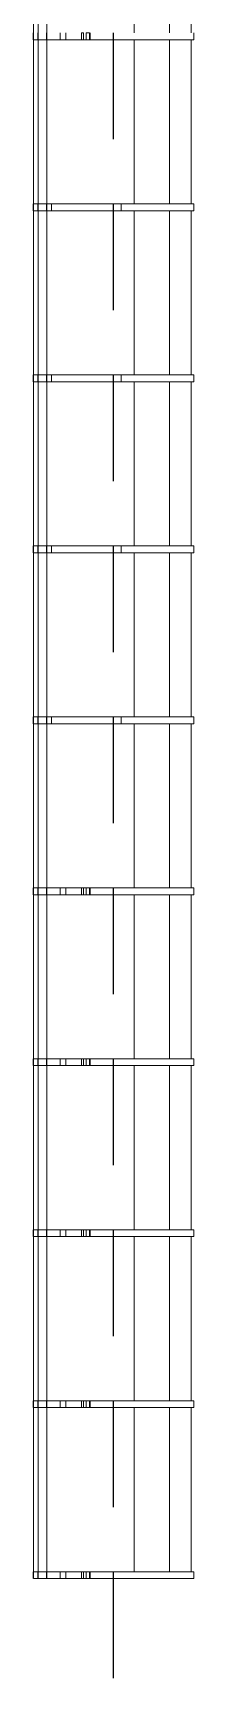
# Model space of a CAD drawing. Header units: millimetres. Extents: x 0 to 841, y -8 to 594.
# Drawn here: x 239.6 to 249, y 403.5 to 499.7 of the extents above; entities that cross this region are included whole.
import ezdxf

# ---------------------------------------------------------------- set-up
doc = ezdxf.new("R2010")
doc.units = ezdxf.units.MM
doc.linetypes.add('CENTERX2', pattern=[20.32, 12.7, -2.54, 2.54, -2.54])

msp = doc.modelspace()

# ---------------------------------------------------------------- linework, layer by layer
at = {"color": 7, "linetype": 'Continuous', "lineweight": 15}
for p, q in [((239.645, 559.67), (239.645, 409.27)), ((239.909, 409.27), (239.909, 559.67)), ((240.416, 409.27), (240.416, 559.67)), ((245.51, 499.67), (245.51, 509.27)), ((247.561, 499.67), (247.561, 509.27)), ((248.823, 509.27), (248.823, 499.67)), ((239.61, 499.67), (239.61, 499.27)), ((239.639, 499.27), (239.639, 499.67)), ((239.645, 499.27), (239.645, 499.67)), ((239.893, 499.27), (239.893, 499.67)), ((239.909, 499.27), (239.909, 499.67)), ((240.402, 499.27), (240.402, 499.67)), ((240.416, 499.27), (240.416, 499.67)), ((241.197, 499.27), (241.197, 499.67)), ((241.527, 499.67), (241.527, 499.27)), ((242.433, 499.27), (242.433, 499.67)), ((242.548, 499.67), (242.433, 499.67)), ((242.548, 499.27), (242.548, 499.67)), ((242.712, 499.27), (242.712, 499.67)), ((242.897, 499.67), (242.712, 499.67)), ((242.897, 499.27), (242.897, 499.67)), ((242.936, 499.27), (242.936, 499.67)), ((248.985, 499.27), (248.985, 499.67)), ((245.51, 489.67), (245.51, 499.27)), ((247.561, 489.67), (247.561, 499.27)), ((248.823, 499.27), (248.823, 489.67)), ((239.61, 489.67), (239.61, 489.27)), ((239.639, 489.27), (239.639, 489.67)), ((239.645, 489.27), (239.645, 489.67)), ((239.893, 489.27), (239.893, 489.67)), ((239.909, 489.27), (239.909, 489.67)), ((240.402, 489.27), (240.402, 489.67)), ((240.416, 489.27), (240.416, 489.67)), ((240.687, 489.27), (240.687, 489.67)), ((244.74, 489.67), (240.687, 489.67)), ((244.74, 489.27), (240.687, 489.27)), ((244.74, 489.27), (244.74, 489.67)), ((244.782, 489.67), (244.74, 489.67)), ((244.782, 489.27), (244.74, 489.27)), ((245.51, 479.67), (245.51, 489.27)), ((247.561, 479.67), (247.561, 489.27)), ((248.823, 489.27), (248.823, 479.67)), ((248.985, 489.27), (248.985, 489.67)), ((239.61, 479.67), (239.61, 479.27)), ((239.639, 479.27), (239.639, 479.67)), ((239.645, 479.27), (239.645, 479.67)), ((239.893, 479.27), (239.893, 479.67)), ((239.909, 479.27), (239.909, 479.67)), ((240.402, 479.27), (240.402, 479.67)), ((240.416, 479.27), (240.416, 479.67)), ((240.687, 479.27), (240.687, 479.67)), ((244.74, 479.67), (240.687, 479.67)), ((244.74, 479.27), (240.687, 479.27)), ((244.74, 479.27), (244.74, 479.67)), ((244.782, 479.67), (244.74, 479.67)), ((244.782, 479.27), (244.74, 479.27)), ((245.51, 469.67), (245.51, 479.27)), ((247.561, 469.67), (247.561, 479.27)), ((248.823, 479.27), (248.823, 469.67)), ((248.985, 479.27), (248.985, 479.67)), ((239.61, 469.67), (239.61, 469.27)), ((239.639, 469.27), (239.639, 469.67)), ((239.645, 469.27), (239.645, 469.67)), ((239.893, 469.27), (239.893, 469.67)), ((239.909, 469.27), (239.909, 469.67)), ((240.402, 469.27), (240.402, 469.67)), ((240.416, 469.27), (240.416, 469.67)), ((240.687, 469.27), (240.687, 469.67)), ((244.74, 469.67), (240.687, 469.67)), ((244.74, 469.27), (244.74, 469.67)), ((244.782, 469.67), (244.74, 469.67)), ((248.985, 469.27), (248.985, 469.67)), ((244.74, 469.27), (240.687, 469.27)), ((244.782, 469.27), (244.74, 469.27)), ((245.51, 459.67), (245.51, 469.27)), ((247.561, 459.67), (247.561, 469.27)), ((248.823, 469.27), (248.823, 459.67)), ((239.61, 459.67), (239.61, 459.27)), ((239.639, 459.27), (239.639, 459.67)), ((239.645, 459.27), (239.645, 459.67)), ((239.893, 459.27), (239.893, 459.67)), ((239.909, 459.27), (239.909, 459.67)), ((240.402, 459.27), (240.402, 459.67)), ((240.416, 459.27), (240.416, 459.67)), ((240.687, 459.27), (240.687, 459.67)), ((244.74, 459.67), (240.687, 459.67)), ((244.74, 459.27), (240.687, 459.27)), ((244.74, 459.27), (244.74, 459.67)), ((244.782, 459.67), (244.74, 459.67)), ((244.782, 459.27), (244.74, 459.27)), ((245.51, 449.67), (245.51, 459.27)), ((247.561, 449.67), (247.561, 459.27)), ((248.823, 459.27), (248.823, 449.67)), ((248.985, 459.27), (248.985, 459.67)), ((239.61, 449.67), (239.61, 449.27)), ((239.639, 449.27), (239.639, 449.67)), ((239.645, 449.27), (239.645, 449.67)), ((239.893, 449.27), (239.893, 449.67)), ((239.909, 449.27), (239.909, 449.67)), ((240.402, 449.27), (240.402, 449.67)), ((240.416, 449.27), (240.416, 449.67)), ((241.197, 449.27), (241.197, 449.67)), ((241.527, 449.67), (241.527, 449.27)), ((242.433, 449.27), (242.433, 449.67)), ((242.548, 449.67), (242.433, 449.67)), ((242.548, 449.27), (242.548, 449.67)), ((242.712, 449.27), (242.712, 449.67)), ((242.897, 449.67), (242.712, 449.67)), ((242.897, 449.27), (242.897, 449.67)), ((242.936, 449.27), (242.936, 449.67)), ((248.985, 449.27), (248.985, 449.67)), ((245.51, 439.67), (245.51, 449.27)), ((247.561, 439.67), (247.561, 449.27)), ((248.823, 449.27), (248.823, 439.67)), ((239.61, 439.67), (239.61, 439.27)), ((239.639, 439.27), (239.639, 439.67)), ((239.645, 439.27), (239.645, 439.67)), ((239.893, 439.27), (239.893, 439.67)), ((239.909, 439.27), (239.909, 439.67)), ((240.402, 439.27), (240.402, 439.67)), ((240.416, 439.27), (240.416, 439.67)), ((241.197, 439.27), (241.197, 439.67)), ((241.527, 439.67), (241.527, 439.27)), ((242.433, 439.27), (242.433, 439.67)), ((242.548, 439.67), (242.433, 439.67)), ((242.548, 439.27), (242.548, 439.67)), ((242.712, 439.27), (242.712, 439.67)), ((242.897, 439.67), (242.712, 439.67)), ((242.897, 439.27), (242.897, 439.67)), ((242.936, 439.27), (242.936, 439.67)), ((245.51, 429.67), (245.51, 439.27)), ((247.561, 429.67), (247.561, 439.27)), ((248.823, 439.27), (248.823, 429.67)), ((248.985, 439.27), (248.985, 439.67)), ((239.61, 429.67), (239.61, 429.27)), ((239.639, 429.27), (239.639, 429.67)), ((239.645, 429.27), (239.645, 429.67)), ((239.893, 429.27), (239.893, 429.67)), ((239.909, 429.27), (239.909, 429.67)), ((240.402, 429.27), (240.402, 429.67)), ((240.416, 429.27), (240.416, 429.67)), ((241.197, 429.27), (241.197, 429.67)), ((241.527, 429.67), (241.527, 429.27)), ((242.433, 429.27), (242.433, 429.67)), ((242.548, 429.67), (242.433, 429.67)), ((242.548, 429.27), (242.548, 429.67)), ((242.712, 429.27), (242.712, 429.67)), ((242.897, 429.67), (242.712, 429.67)), ((242.897, 429.27), (242.897, 429.67)), ((242.936, 429.27), (242.936, 429.67)), ((245.51, 419.67), (245.51, 429.27)), ((247.561, 419.67), (247.561, 429.27)), ((248.823, 429.27), (248.823, 419.67)), ((248.985, 429.27), (248.985, 429.67)), ((239.61, 419.67), (239.61, 419.27)), ((239.639, 419.27), (239.639, 419.67)), ((239.645, 419.27), (239.645, 419.67)), ((239.893, 419.27), (239.893, 419.67)), ((239.909, 419.27), (239.909, 419.67)), ((240.402, 419.27), (240.402, 419.67)), ((240.416, 419.27), (240.416, 419.67)), ((241.197, 419.27), (241.197, 419.67)), ((241.527, 419.67), (241.527, 419.27)), ((242.433, 419.27), (242.433, 419.67)), ((242.548, 419.67), (242.433, 419.67)), ((242.548, 419.27), (242.548, 419.67)), ((242.712, 419.27), (242.712, 419.67)), ((242.897, 419.67), (242.712, 419.67)), ((242.897, 419.27), (242.897, 419.67)), ((242.936, 419.27), (242.936, 419.67)), ((248.985, 419.27), (248.985, 419.67)), ((245.51, 409.67), (245.51, 419.27)), ((247.561, 409.67), (247.561, 419.27)), ((248.823, 419.27), (248.823, 409.67)), ((239.61, 409.67), (239.61, 409.27)), ((239.639, 409.27), (239.639, 409.67)), ((239.645, 409.27), (239.645, 409.67)), ((239.893, 409.27), (239.893, 409.67)), ((239.909, 409.27), (239.909, 409.67)), ((240.402, 409.27), (240.402, 409.67)), ((240.416, 409.27), (240.416, 409.67)), ((241.197, 409.27), (241.197, 409.67)), ((241.527, 409.67), (241.527, 409.27)), ((242.433, 409.27), (242.433, 409.67)), ((242.548, 409.67), (242.433, 409.67)), ((242.548, 409.27), (242.548, 409.67)), ((242.712, 409.27), (242.712, 409.67)), ((242.897, 409.67), (242.712, 409.67)), ((242.897, 409.27), (242.897, 409.67)), ((242.936, 409.27), (242.936, 409.67)), ((248.985, 409.27), (248.985, 409.67))]:
    msp.add_line(p, q, dxfattribs=at)
at = {"color": 7, "linetype": 'CENTERX2'}
for p, q in [((244.276, 499.67), (244.276, 493.452)), ((244.276, 489.67), (244.276, 483.452)), ((244.276, 479.67), (244.276, 473.452)), ((244.276, 469.67), (244.276, 463.452)), ((244.276, 459.67), (244.276, 453.452)), ((244.276, 449.67), (244.276, 443.452)), ((244.276, 439.67), (244.276, 433.452)), ((244.276, 429.67), (244.276, 423.452)), ((244.276, 419.67), (244.276, 413.452)), ((244.276, 409.67), (244.276, 403.452))]:
    msp.add_line(p, q, dxfattribs=at)
at = {"color": 7, "linetype": 'Continuous', "lineweight": 15}
for points, knots in [([(239.893, 499.27), (239.833, 499.27), (239.713, 499.27), (239.668, 499.27), (239.645, 499.27)], [0, 0, 0, 0, 0.500137, 1, 1, 1, 1]), ([(240.402, 499.27), (240.351, 499.27), (240.25, 499.27), (240.05, 499.27), (239.956, 499.27), (239.909, 499.27)], [0, 0, 0, 0, 0.332136, 0.666017, 1, 1, 1, 1]), ([(241.197, 499.27), (241.152, 499.27), (241.061, 499.27), (240.848, 499.27), (240.653, 499.27), (240.534, 499.27), (240.464, 499.27), (240.432, 499.27), (240.416, 499.27)], [0, 0, 0, 0, 0.160234, 0.324356, 0.493859, 0.664838, 0.833228, 1, 1, 1, 1]), ([(241.197, 499.27), (241.219, 499.27), (241.265, 499.27), (241.333, 499.27), (241.403, 499.27), (241.462, 499.27), (241.504, 499.27), (241.522, 499.27), (241.527, 499.27)], [0, 0, 0, 0, 0.168775, 0.348662, 0.550784, 0.784985, 0.930946, 1, 1, 1, 1]), ([(242.433, 499.27), (242.38, 499.27), (242.274, 499.27), (242.109, 499.27), (241.968, 499.27), (241.861, 499.27), (241.809, 499.27), (241.761, 499.27), (241.684, 499.27), (241.62, 499.27), (241.595, 499.27), (241.586, 499.27), (241.582, 499.27), (241.578, 499.27), (241.574, 499.27), (241.571, 499.27), (241.567, 499.27), (241.56, 499.27), (241.551, 499.27), (241.545, 499.27), (241.537, 499.27), (241.528, 499.27), (241.53, 499.27), (241.531, 499.27)], [0, 0, 0, 0, 0.1932095, 0.386631, 0.5796643, 0.6322451, 0.6822253, 0.7300938, 0.7954447, 0.8128734, 0.8167756, 0.8177344, 0.8185583, 0.8193099, 0.8200345, 0.8208577, 0.8218319, 0.8247983, 0.8323438, 0.8560507, 0.908746, 0.9515676, 1, 1, 1, 1]), ([(242.433, 499.27), (242.454, 499.27), (242.493, 499.27), (242.531, 499.27), (242.548, 499.27)], [0, 0, 0, 0, 0.562004, 1, 1, 1, 1]), ([(242.712, 499.27), (242.694, 499.27), (242.661, 499.27), (242.618, 499.27), (242.582, 499.27), (242.559, 499.27), (242.548, 499.27)], [0, 0, 0, 0, 0.312554, 0.563426, 0.782593, 1, 1, 1, 1]), ([(242.712, 499.27), (242.747, 499.27), (242.806, 499.27), (242.871, 499.27), (242.897, 499.27)], [0, 0, 0, 0, 0.605872, 1, 1, 1, 1]), ([(242.936, 499.27), (242.932, 499.27), (242.92, 499.27), (242.906, 499.27), (242.897, 499.27)], [0, 0, 0, 0, 0.340223, 1, 1, 1, 1]), ([(248.98, 499.27), (248.977, 499.27), (248.969, 499.27), (248.892, 499.27), (248.776, 499.27), (248.625, 499.27), (248.385, 499.27), (248.019, 499.27), (247.5, 499.27), (246.923, 499.27), (246.318, 499.27), (245.708, 499.27), (245.145, 499.27), (244.593, 499.27), (244.192, 499.27), (243.947, 499.27), (243.824, 499.27), (243.7, 499.27), (243.575, 499.27), (243.456, 499.27), (243.367, 499.27), (243.304, 499.27), (243.26, 499.27), (243.207, 499.27), (243.14, 499.27), (243.058, 499.27), (242.99, 499.27), (242.943, 499.27), (242.936, 499.27)], [0, 0, 0, 0, 0.035479, 0.077288, 0.118974, 0.160612, 0.202211, 0.285271, 0.368191, 0.450948, 0.533537, 0.615991, 0.698484, 0.767929, 0.836969, 0.854784, 0.872733, 0.891281, 0.910307, 0.928751, 0.94534, 0.951765, 0.958426, 0.965901, 0.974745, 0.985549, 0.997842, 1, 1, 1, 1]), ([(239.893, 489.67), (239.833, 489.67), (239.713, 489.67), (239.668, 489.67), (239.645, 489.67)], [0, 0, 0, 0, 0.500137, 1, 1, 1, 1]), ([(239.893, 489.27), (239.833, 489.27), (239.713, 489.27), (239.668, 489.27), (239.645, 489.27)], [0, 0, 0, 0, 0.500137, 1, 1, 1, 1]), ([(240.402, 489.67), (240.351, 489.67), (240.25, 489.67), (240.05, 489.67), (239.956, 489.67), (239.909, 489.67)], [0, 0, 0, 0, 0.332136, 0.666017, 1, 1, 1, 1]), ([(240.402, 489.27), (240.351, 489.27), (240.25, 489.27), (240.05, 489.27), (239.956, 489.27), (239.909, 489.27)], [0, 0, 0, 0, 0.332136, 0.666017, 1, 1, 1, 1]), ([(240.687, 489.67), (240.637, 489.67), (240.537, 489.67), (240.467, 489.67), (240.433, 489.67), (240.416, 489.67)], [0, 0, 0, 0, 0.337906, 0.670654, 1, 1, 1, 1]), ([(240.687, 489.27), (240.637, 489.27), (240.537, 489.27), (240.467, 489.27), (240.433, 489.27), (240.416, 489.27)], [0, 0, 0, 0, 0.337906, 0.670654, 1, 1, 1, 1]), ([(248.98, 489.67), (248.977, 489.67), (248.969, 489.67), (248.892, 489.67), (248.776, 489.67), (248.625, 489.67), (248.385, 489.67), (248.019, 489.67), (247.5, 489.67), (246.923, 489.67), (246.318, 489.67), (245.708, 489.67), (245.193, 489.67), (244.864, 489.67), (244.74, 489.67)], [0, 0, 0, 0, 0.047419, 0.103299, 0.159014, 0.214666, 0.270264, 0.381277, 0.492103, 0.602712, 0.713096, 0.823299, 0.933555, 1, 1, 1, 1]), ([(248.98, 489.27), (248.977, 489.27), (248.969, 489.27), (248.892, 489.27), (248.776, 489.27), (248.625, 489.27), (248.385, 489.27), (248.019, 489.27), (247.5, 489.27), (246.923, 489.27), (246.318, 489.27), (245.708, 489.27), (245.193, 489.27), (244.864, 489.27), (244.74, 489.27)], [0, 0, 0, 0, 0.047419, 0.103299, 0.159014, 0.214666, 0.270264, 0.381277, 0.492103, 0.602712, 0.713096, 0.823299, 0.933555, 1, 1, 1, 1]), ([(239.893, 479.67), (239.833, 479.67), (239.713, 479.67), (239.668, 479.67), (239.645, 479.67)], [0, 0, 0, 0, 0.500137, 1, 1, 1, 1]), ([(239.893, 479.27), (239.833, 479.27), (239.713, 479.27), (239.668, 479.27), (239.645, 479.27)], [0, 0, 0, 0, 0.500137, 1, 1, 1, 1]), ([(240.402, 479.67), (240.351, 479.67), (240.25, 479.67), (240.05, 479.67), (239.956, 479.67), (239.909, 479.67)], [0, 0, 0, 0, 0.332136, 0.666017, 1, 1, 1, 1]), ([(240.402, 479.27), (240.351, 479.27), (240.25, 479.27), (240.05, 479.27), (239.956, 479.27), (239.909, 479.27)], [0, 0, 0, 0, 0.332136, 0.666017, 1, 1, 1, 1]), ([(240.687, 479.67), (240.637, 479.67), (240.537, 479.67), (240.467, 479.67), (240.433, 479.67), (240.416, 479.67)], [0, 0, 0, 0, 0.337906, 0.670654, 1, 1, 1, 1]), ([(240.687, 479.27), (240.637, 479.27), (240.537, 479.27), (240.467, 479.27), (240.433, 479.27), (240.416, 479.27)], [0, 0, 0, 0, 0.337906, 0.670654, 1, 1, 1, 1]), ([(248.98, 479.67), (248.977, 479.67), (248.969, 479.67), (248.892, 479.67), (248.776, 479.67), (248.625, 479.67), (248.385, 479.67), (248.019, 479.67), (247.5, 479.67), (246.923, 479.67), (246.318, 479.67), (245.708, 479.67), (245.193, 479.67), (244.864, 479.67), (244.74, 479.67)], [0, 0, 0, 0, 0.047419, 0.103299, 0.159014, 0.214666, 0.270264, 0.381277, 0.492103, 0.602712, 0.713096, 0.823299, 0.933555, 1, 1, 1, 1]), ([(248.98, 479.27), (248.977, 479.27), (248.969, 479.27), (248.892, 479.27), (248.776, 479.27), (248.625, 479.27), (248.385, 479.27), (248.019, 479.27), (247.5, 479.27), (246.923, 479.27), (246.318, 479.27), (245.708, 479.27), (245.193, 479.27), (244.864, 479.27), (244.74, 479.27)], [0, 0, 0, 0, 0.047419, 0.103299, 0.159014, 0.214666, 0.270264, 0.381277, 0.492103, 0.602712, 0.713096, 0.823299, 0.933555, 1, 1, 1, 1]), ([(239.893, 469.67), (239.833, 469.67), (239.713, 469.67), (239.668, 469.67), (239.645, 469.67)], [0, 0, 0, 0, 0.500137, 1, 1, 1, 1]), ([(240.402, 469.67), (240.351, 469.67), (240.25, 469.67), (240.05, 469.67), (239.956, 469.67), (239.909, 469.67)], [0, 0, 0, 0, 0.332136, 0.666017, 1, 1, 1, 1]), ([(240.687, 469.67), (240.637, 469.67), (240.537, 469.67), (240.467, 469.67), (240.433, 469.67), (240.416, 469.67)], [0, 0, 0, 0, 0.337906, 0.670654, 1, 1, 1, 1]), ([(248.98, 469.67), (248.977, 469.67), (248.969, 469.67), (248.892, 469.67), (248.776, 469.67), (248.625, 469.67), (248.385, 469.67), (248.019, 469.67), (247.5, 469.67), (246.923, 469.67), (246.318, 469.67), (245.708, 469.67), (245.193, 469.67), (244.864, 469.67), (244.74, 469.67)], [0, 0, 0, 0, 0.047419, 0.103299, 0.159014, 0.214666, 0.270264, 0.381277, 0.492103, 0.602712, 0.713096, 0.823299, 0.933555, 1, 1, 1, 1]), ([(239.893, 469.27), (239.833, 469.27), (239.713, 469.27), (239.668, 469.27), (239.645, 469.27)], [0, 0, 0, 0, 0.500137, 1, 1, 1, 1]), ([(240.402, 469.27), (240.351, 469.27), (240.25, 469.27), (240.05, 469.27), (239.956, 469.27), (239.909, 469.27)], [0, 0, 0, 0, 0.332136, 0.666017, 1, 1, 1, 1]), ([(240.687, 469.27), (240.637, 469.27), (240.537, 469.27), (240.467, 469.27), (240.433, 469.27), (240.416, 469.27)], [0, 0, 0, 0, 0.337906, 0.670654, 1, 1, 1, 1]), ([(248.98, 469.27), (248.977, 469.27), (248.969, 469.27), (248.892, 469.27), (248.776, 469.27), (248.625, 469.27), (248.385, 469.27), (248.019, 469.27), (247.5, 469.27), (246.923, 469.27), (246.318, 469.27), (245.708, 469.27), (245.193, 469.27), (244.864, 469.27), (244.74, 469.27)], [0, 0, 0, 0, 0.047419, 0.103299, 0.159014, 0.214666, 0.270264, 0.381277, 0.492103, 0.602712, 0.713096, 0.823299, 0.933555, 1, 1, 1, 1]), ([(239.893, 459.67), (239.833, 459.67), (239.713, 459.67), (239.668, 459.67), (239.645, 459.67)], [0, 0, 0, 0, 0.500137, 1, 1, 1, 1]), ([(239.893, 459.27), (239.833, 459.27), (239.713, 459.27), (239.668, 459.27), (239.645, 459.27)], [0, 0, 0, 0, 0.500137, 1, 1, 1, 1]), ([(240.402, 459.67), (240.351, 459.67), (240.25, 459.67), (240.05, 459.67), (239.956, 459.67), (239.909, 459.67)], [0, 0, 0, 0, 0.332136, 0.666017, 1, 1, 1, 1]), ([(240.402, 459.27), (240.351, 459.27), (240.25, 459.27), (240.05, 459.27), (239.956, 459.27), (239.909, 459.27)], [0, 0, 0, 0, 0.332136, 0.666017, 1, 1, 1, 1]), ([(240.687, 459.67), (240.637, 459.67), (240.537, 459.67), (240.467, 459.67), (240.433, 459.67), (240.416, 459.67)], [0, 0, 0, 0, 0.337906, 0.670654, 1, 1, 1, 1]), ([(240.687, 459.27), (240.637, 459.27), (240.537, 459.27), (240.467, 459.27), (240.433, 459.27), (240.416, 459.27)], [0, 0, 0, 0, 0.337906, 0.670654, 1, 1, 1, 1]), ([(248.98, 459.67), (248.977, 459.67), (248.969, 459.67), (248.892, 459.67), (248.776, 459.67), (248.625, 459.67), (248.385, 459.67), (248.019, 459.67), (247.5, 459.67), (246.923, 459.67), (246.318, 459.67), (245.708, 459.67), (245.193, 459.67), (244.864, 459.67), (244.74, 459.67)], [0, 0, 0, 0, 0.047419, 0.103299, 0.159014, 0.214666, 0.270264, 0.381277, 0.492103, 0.602712, 0.713096, 0.823299, 0.933555, 1, 1, 1, 1]), ([(248.98, 459.27), (248.977, 459.27), (248.969, 459.27), (248.892, 459.27), (248.776, 459.27), (248.625, 459.27), (248.385, 459.27), (248.019, 459.27), (247.5, 459.27), (246.923, 459.27), (246.318, 459.27), (245.708, 459.27), (245.193, 459.27), (244.864, 459.27), (244.74, 459.27)], [0, 0, 0, 0, 0.047419, 0.103299, 0.159014, 0.214666, 0.270264, 0.381277, 0.492103, 0.602712, 0.713096, 0.823299, 0.933555, 1, 1, 1, 1]), ([(239.893, 449.67), (239.833, 449.67), (239.713, 449.67), (239.668, 449.67), (239.645, 449.67)], [0, 0, 0, 0, 0.500137, 1, 1, 1, 1]), ([(240.402, 449.67), (240.351, 449.67), (240.25, 449.67), (240.05, 449.67), (239.956, 449.67), (239.909, 449.67)], [0, 0, 0, 0, 0.332136, 0.666017, 1, 1, 1, 1]), ([(241.197, 449.67), (241.152, 449.67), (241.061, 449.67), (240.848, 449.67), (240.653, 449.67), (240.534, 449.67), (240.464, 449.67), (240.432, 449.67), (240.416, 449.67)], [0, 0, 0, 0, 0.160234, 0.324356, 0.493859, 0.664838, 0.833228, 1, 1, 1, 1]), ([(241.527, 449.67), (241.509, 449.67), (241.473, 449.67), (241.414, 449.67), (241.356, 449.67), (241.302, 449.67), (241.25, 449.67), (241.214, 449.67), (241.197, 449.67)], [0, 0, 0, 0, 0.20803, 0.41691, 0.581588, 0.730059, 0.86773, 1, 1, 1, 1]), ([(241.531, 449.67), (241.53, 449.67), (241.528, 449.67), (241.537, 449.67), (241.544, 449.67), (241.551, 449.67), (241.56, 449.67), (241.568, 449.67), (241.571, 449.67), (241.574, 449.67), (241.578, 449.67), (241.582, 449.67), (241.586, 449.67), (241.595, 449.67), (241.62, 449.67), (241.684, 449.67), (241.761, 449.67), (241.809, 449.67), (241.861, 449.67), (241.968, 449.67), (242.109, 449.67), (242.274, 449.67), (242.38, 449.67), (242.433, 449.67)], [0, 0, 0, 0, 0.0484328, 0.0912548, 0.1439505, 0.1676577, 0.1767587, 0.1779942, 0.1790419, 0.1799185, 0.1806829, 0.1814345, 0.1822584, 0.1832172, 0.1871195, 0.2045483, 0.2698998, 0.3177687, 0.3677494, 0.4203307, 0.6133656, 0.8067888, 1, 1, 1, 1]), ([(242.548, 449.67), (242.559, 449.67), (242.582, 449.67), (242.618, 449.67), (242.661, 449.67), (242.694, 449.67), (242.712, 449.67)], [0, 0, 0, 0, 0.217407, 0.436574, 0.687446, 1, 1, 1, 1]), ([(242.897, 449.67), (242.906, 449.67), (242.92, 449.67), (242.932, 449.67), (242.936, 449.67)], [0, 0, 0, 0, 0.659777, 1, 1, 1, 1]), ([(248.98, 449.67), (248.977, 449.67), (248.969, 449.67), (248.892, 449.67), (248.776, 449.67), (248.625, 449.67), (248.385, 449.67), (248.019, 449.67), (247.5, 449.67), (246.923, 449.67), (246.318, 449.67), (245.708, 449.67), (245.145, 449.67), (244.593, 449.67), (244.192, 449.67), (243.947, 449.67), (243.824, 449.67), (243.7, 449.67), (243.575, 449.67), (243.456, 449.67), (243.367, 449.67), (243.304, 449.67), (243.26, 449.67), (243.207, 449.67), (243.14, 449.67), (243.058, 449.67), (242.99, 449.67), (242.943, 449.67), (242.936, 449.67)], [0, 0, 0, 0, 0.035479, 0.077288, 0.118974, 0.160612, 0.202211, 0.285271, 0.368191, 0.450948, 0.533537, 0.615991, 0.698484, 0.767929, 0.836969, 0.854784, 0.872733, 0.891281, 0.910307, 0.928751, 0.94534, 0.951765, 0.958426, 0.965901, 0.974745, 0.985549, 0.997842, 1, 1, 1, 1]), ([(239.893, 449.27), (239.833, 449.27), (239.713, 449.27), (239.668, 449.27), (239.645, 449.27)], [0, 0, 0, 0, 0.500137, 1, 1, 1, 1]), ([(240.402, 449.27), (240.351, 449.27), (240.25, 449.27), (240.05, 449.27), (239.956, 449.27), (239.909, 449.27)], [0, 0, 0, 0, 0.332136, 0.666017, 1, 1, 1, 1]), ([(241.197, 449.27), (241.152, 449.27), (241.061, 449.27), (240.848, 449.27), (240.653, 449.27), (240.534, 449.27), (240.464, 449.27), (240.432, 449.27), (240.416, 449.27)], [0, 0, 0, 0, 0.160234, 0.324356, 0.493859, 0.664838, 0.833228, 1, 1, 1, 1]), ([(241.197, 449.27), (241.219, 449.27), (241.265, 449.27), (241.333, 449.27), (241.403, 449.27), (241.462, 449.27), (241.504, 449.27), (241.522, 449.27), (241.527, 449.27)], [0, 0, 0, 0, 0.168775, 0.348662, 0.550784, 0.784985, 0.930946, 1, 1, 1, 1]), ([(242.433, 449.27), (242.38, 449.27), (242.274, 449.27), (242.109, 449.27), (241.968, 449.27), (241.861, 449.27), (241.809, 449.27), (241.761, 449.27), (241.684, 449.27), (241.62, 449.27), (241.595, 449.27), (241.586, 449.27), (241.582, 449.27), (241.578, 449.27), (241.574, 449.27), (241.571, 449.27), (241.567, 449.27), (241.56, 449.27), (241.551, 449.27), (241.545, 449.27), (241.537, 449.27), (241.528, 449.27), (241.53, 449.27), (241.531, 449.27)], [0, 0, 0, 0, 0.1932095, 0.386631, 0.5796643, 0.6322451, 0.6822253, 0.7300938, 0.7954447, 0.8128734, 0.8167756, 0.8177344, 0.8185583, 0.8193099, 0.8200345, 0.8208577, 0.8218319, 0.8247983, 0.8323438, 0.8560507, 0.908746, 0.9515676, 1, 1, 1, 1]), ([(242.433, 449.27), (242.454, 449.27), (242.493, 449.27), (242.531, 449.27), (242.548, 449.27)], [0, 0, 0, 0, 0.562004, 1, 1, 1, 1]), ([(242.712, 449.27), (242.694, 449.27), (242.661, 449.27), (242.618, 449.27), (242.582, 449.27), (242.559, 449.27), (242.548, 449.27)], [0, 0, 0, 0, 0.312554, 0.563426, 0.782593, 1, 1, 1, 1]), ([(242.712, 449.27), (242.747, 449.27), (242.806, 449.27), (242.871, 449.27), (242.897, 449.27)], [0, 0, 0, 0, 0.605872, 1, 1, 1, 1]), ([(242.936, 449.27), (242.932, 449.27), (242.92, 449.27), (242.906, 449.27), (242.897, 449.27)], [0, 0, 0, 0, 0.340223, 1, 1, 1, 1]), ([(248.98, 449.27), (248.977, 449.27), (248.969, 449.27), (248.892, 449.27), (248.776, 449.27), (248.625, 449.27), (248.385, 449.27), (248.019, 449.27), (247.5, 449.27), (246.923, 449.27), (246.318, 449.27), (245.708, 449.27), (245.145, 449.27), (244.593, 449.27), (244.192, 449.27), (243.947, 449.27), (243.824, 449.27), (243.7, 449.27), (243.575, 449.27), (243.456, 449.27), (243.367, 449.27), (243.304, 449.27), (243.26, 449.27), (243.207, 449.27), (243.14, 449.27), (243.058, 449.27), (242.99, 449.27), (242.943, 449.27), (242.936, 449.27)], [0, 0, 0, 0, 0.035479, 0.077288, 0.118974, 0.160612, 0.202211, 0.285271, 0.368191, 0.450948, 0.533537, 0.615991, 0.698484, 0.767929, 0.836969, 0.854784, 0.872733, 0.891281, 0.910307, 0.928751, 0.94534, 0.951765, 0.958426, 0.965901, 0.974745, 0.985549, 0.997842, 1, 1, 1, 1]), ([(239.893, 439.67), (239.833, 439.67), (239.713, 439.67), (239.668, 439.67), (239.645, 439.67)], [0, 0, 0, 0, 0.500137, 1, 1, 1, 1]), ([(239.893, 439.27), (239.833, 439.27), (239.713, 439.27), (239.668, 439.27), (239.645, 439.27)], [0, 0, 0, 0, 0.500137, 1, 1, 1, 1]), ([(240.402, 439.67), (240.351, 439.67), (240.25, 439.67), (240.05, 439.67), (239.956, 439.67), (239.909, 439.67)], [0, 0, 0, 0, 0.332136, 0.666017, 1, 1, 1, 1]), ([(240.402, 439.27), (240.351, 439.27), (240.25, 439.27), (240.05, 439.27), (239.956, 439.27), (239.909, 439.27)], [0, 0, 0, 0, 0.332136, 0.666017, 1, 1, 1, 1]), ([(241.197, 439.67), (241.152, 439.67), (241.061, 439.67), (240.848, 439.67), (240.653, 439.67), (240.534, 439.67), (240.464, 439.67), (240.432, 439.67), (240.416, 439.67)], [0, 0, 0, 0, 0.160234, 0.324356, 0.493859, 0.664838, 0.833228, 1, 1, 1, 1]), ([(241.197, 439.27), (241.152, 439.27), (241.061, 439.27), (240.848, 439.27), (240.653, 439.27), (240.534, 439.27), (240.464, 439.27), (240.432, 439.27), (240.416, 439.27)], [0, 0, 0, 0, 0.160234, 0.324356, 0.493859, 0.664838, 0.833228, 1, 1, 1, 1]), ([(241.527, 439.67), (241.509, 439.67), (241.473, 439.67), (241.414, 439.67), (241.356, 439.67), (241.302, 439.67), (241.25, 439.67), (241.214, 439.67), (241.197, 439.67)], [0, 0, 0, 0, 0.20803, 0.41691, 0.581588, 0.730059, 0.86773, 1, 1, 1, 1]), ([(241.197, 439.27), (241.219, 439.27), (241.265, 439.27), (241.333, 439.27), (241.403, 439.27), (241.462, 439.27), (241.504, 439.27), (241.522, 439.27), (241.527, 439.27)], [0, 0, 0, 0, 0.168775, 0.348662, 0.550784, 0.784985, 0.930946, 1, 1, 1, 1]), ([(241.531, 439.67), (241.53, 439.67), (241.528, 439.67), (241.537, 439.67), (241.544, 439.67), (241.551, 439.67), (241.56, 439.67), (241.568, 439.67), (241.571, 439.67), (241.574, 439.67), (241.578, 439.67), (241.582, 439.67), (241.586, 439.67), (241.595, 439.67), (241.62, 439.67), (241.684, 439.67), (241.761, 439.67), (241.809, 439.67), (241.861, 439.67), (241.968, 439.67), (242.109, 439.67), (242.274, 439.67), (242.38, 439.67), (242.433, 439.67)], [0, 0, 0, 0, 0.0484328, 0.0912548, 0.1439505, 0.1676577, 0.1767587, 0.1779942, 0.1790419, 0.1799185, 0.1806829, 0.1814345, 0.1822584, 0.1832172, 0.1871195, 0.2045483, 0.2698998, 0.3177687, 0.3677494, 0.4203307, 0.6133656, 0.8067888, 1, 1, 1, 1]), ([(242.433, 439.27), (242.38, 439.27), (242.274, 439.27), (242.109, 439.27), (241.968, 439.27), (241.861, 439.27), (241.809, 439.27), (241.761, 439.27), (241.684, 439.27), (241.62, 439.27), (241.595, 439.27), (241.586, 439.27), (241.582, 439.27), (241.578, 439.27), (241.574, 439.27), (241.571, 439.27), (241.567, 439.27), (241.56, 439.27), (241.551, 439.27), (241.545, 439.27), (241.537, 439.27), (241.528, 439.27), (241.53, 439.27), (241.531, 439.27)], [0, 0, 0, 0, 0.1932095, 0.386631, 0.5796643, 0.6322451, 0.6822253, 0.7300938, 0.7954447, 0.8128734, 0.8167756, 0.8177344, 0.8185583, 0.8193099, 0.8200345, 0.8208577, 0.8218319, 0.8247983, 0.8323438, 0.8560507, 0.908746, 0.9515676, 1, 1, 1, 1]), ([(242.433, 439.27), (242.454, 439.27), (242.493, 439.27), (242.531, 439.27), (242.548, 439.27)], [0, 0, 0, 0, 0.562004, 1, 1, 1, 1]), ([(242.548, 439.67), (242.559, 439.67), (242.582, 439.67), (242.618, 439.67), (242.661, 439.67), (242.694, 439.67), (242.712, 439.67)], [0, 0, 0, 0, 0.217407, 0.436574, 0.687446, 1, 1, 1, 1]), ([(242.712, 439.27), (242.694, 439.27), (242.661, 439.27), (242.618, 439.27), (242.582, 439.27), (242.559, 439.27), (242.548, 439.27)], [0, 0, 0, 0, 0.312554, 0.563426, 0.782593, 1, 1, 1, 1]), ([(242.712, 439.27), (242.747, 439.27), (242.806, 439.27), (242.871, 439.27), (242.897, 439.27)], [0, 0, 0, 0, 0.605872, 1, 1, 1, 1]), ([(242.897, 439.67), (242.906, 439.67), (242.92, 439.67), (242.932, 439.67), (242.936, 439.67)], [0, 0, 0, 0, 0.659777, 1, 1, 1, 1]), ([(242.936, 439.27), (242.932, 439.27), (242.92, 439.27), (242.906, 439.27), (242.897, 439.27)], [0, 0, 0, 0, 0.340223, 1, 1, 1, 1]), ([(248.98, 439.67), (248.977, 439.67), (248.969, 439.67), (248.892, 439.67), (248.776, 439.67), (248.625, 439.67), (248.385, 439.67), (248.019, 439.67), (247.5, 439.67), (246.923, 439.67), (246.318, 439.67), (245.708, 439.67), (245.145, 439.67), (244.593, 439.67), (244.192, 439.67), (243.947, 439.67), (243.824, 439.67), (243.7, 439.67), (243.575, 439.67), (243.456, 439.67), (243.367, 439.67), (243.304, 439.67), (243.26, 439.67), (243.207, 439.67), (243.14, 439.67), (243.058, 439.67), (242.99, 439.67), (242.943, 439.67), (242.936, 439.67)], [0, 0, 0, 0, 0.035479, 0.077288, 0.118974, 0.160612, 0.202211, 0.285271, 0.368191, 0.450948, 0.533537, 0.615991, 0.698484, 0.767929, 0.836969, 0.854784, 0.872733, 0.891281, 0.910307, 0.928751, 0.94534, 0.951765, 0.958426, 0.965901, 0.974745, 0.985549, 0.997842, 1, 1, 1, 1]), ([(248.98, 439.27), (248.977, 439.27), (248.969, 439.27), (248.892, 439.27), (248.776, 439.27), (248.625, 439.27), (248.385, 439.27), (248.019, 439.27), (247.5, 439.27), (246.923, 439.27), (246.318, 439.27), (245.708, 439.27), (245.145, 439.27), (244.593, 439.27), (244.192, 439.27), (243.947, 439.27), (243.824, 439.27), (243.7, 439.27), (243.575, 439.27), (243.456, 439.27), (243.367, 439.27), (243.304, 439.27), (243.26, 439.27), (243.207, 439.27), (243.14, 439.27), (243.058, 439.27), (242.99, 439.27), (242.943, 439.27), (242.936, 439.27)], [0, 0, 0, 0, 0.035479, 0.077288, 0.118974, 0.160612, 0.202211, 0.285271, 0.368191, 0.450948, 0.533537, 0.615991, 0.698484, 0.767929, 0.836969, 0.854784, 0.872733, 0.891281, 0.910307, 0.928751, 0.94534, 0.951765, 0.958426, 0.965901, 0.974745, 0.985549, 0.997842, 1, 1, 1, 1]), ([(239.893, 429.67), (239.833, 429.67), (239.713, 429.67), (239.668, 429.67), (239.645, 429.67)], [0, 0, 0, 0, 0.500137, 1, 1, 1, 1]), ([(239.893, 429.27), (239.833, 429.27), (239.713, 429.27), (239.668, 429.27), (239.645, 429.27)], [0, 0, 0, 0, 0.500137, 1, 1, 1, 1]), ([(240.402, 429.67), (240.351, 429.67), (240.25, 429.67), (240.05, 429.67), (239.956, 429.67), (239.909, 429.67)], [0, 0, 0, 0, 0.332136, 0.666017, 1, 1, 1, 1]), ([(240.402, 429.27), (240.351, 429.27), (240.25, 429.27), (240.05, 429.27), (239.956, 429.27), (239.909, 429.27)], [0, 0, 0, 0, 0.332136, 0.666017, 1, 1, 1, 1]), ([(241.197, 429.67), (241.152, 429.67), (241.061, 429.67), (240.848, 429.67), (240.653, 429.67), (240.534, 429.67), (240.464, 429.67), (240.432, 429.67), (240.416, 429.67)], [0, 0, 0, 0, 0.160234, 0.324356, 0.493859, 0.664838, 0.833228, 1, 1, 1, 1]), ([(241.197, 429.27), (241.152, 429.27), (241.061, 429.27), (240.848, 429.27), (240.653, 429.27), (240.534, 429.27), (240.464, 429.27), (240.432, 429.27), (240.416, 429.27)], [0, 0, 0, 0, 0.160234, 0.324356, 0.493859, 0.664838, 0.833228, 1, 1, 1, 1]), ([(241.527, 429.67), (241.509, 429.67), (241.473, 429.67), (241.414, 429.67), (241.356, 429.67), (241.302, 429.67), (241.25, 429.67), (241.214, 429.67), (241.197, 429.67)], [0, 0, 0, 0, 0.20803, 0.41691, 0.581588, 0.730059, 0.86773, 1, 1, 1, 1]), ([(241.197, 429.27), (241.219, 429.27), (241.265, 429.27), (241.333, 429.27), (241.403, 429.27), (241.462, 429.27), (241.504, 429.27), (241.522, 429.27), (241.527, 429.27)], [0, 0, 0, 0, 0.168775, 0.348662, 0.550784, 0.784985, 0.930946, 1, 1, 1, 1]), ([(241.531, 429.67), (241.53, 429.67), (241.528, 429.67), (241.537, 429.67), (241.544, 429.67), (241.551, 429.67), (241.56, 429.67), (241.568, 429.67), (241.571, 429.67), (241.574, 429.67), (241.578, 429.67), (241.582, 429.67), (241.586, 429.67), (241.595, 429.67), (241.62, 429.67), (241.684, 429.67), (241.761, 429.67), (241.809, 429.67), (241.861, 429.67), (241.968, 429.67), (242.109, 429.67), (242.274, 429.67), (242.38, 429.67), (242.433, 429.67)], [0, 0, 0, 0, 0.0484328, 0.0912548, 0.1439505, 0.1676577, 0.1767587, 0.1779942, 0.1790419, 0.1799185, 0.1806829, 0.1814345, 0.1822584, 0.1832172, 0.1871195, 0.2045483, 0.2698998, 0.3177687, 0.3677494, 0.4203307, 0.6133656, 0.8067888, 1, 1, 1, 1]), ([(242.433, 429.27), (242.38, 429.27), (242.274, 429.27), (242.109, 429.27), (241.968, 429.27), (241.861, 429.27), (241.809, 429.27), (241.761, 429.27), (241.684, 429.27), (241.62, 429.27), (241.595, 429.27), (241.586, 429.27), (241.582, 429.27), (241.578, 429.27), (241.574, 429.27), (241.571, 429.27), (241.567, 429.27), (241.56, 429.27), (241.551, 429.27), (241.545, 429.27), (241.537, 429.27), (241.528, 429.27), (241.53, 429.27), (241.531, 429.27)], [0, 0, 0, 0, 0.1932095, 0.386631, 0.5796643, 0.6322451, 0.6822253, 0.7300938, 0.7954447, 0.8128734, 0.8167756, 0.8177344, 0.8185583, 0.8193099, 0.8200345, 0.8208577, 0.8218319, 0.8247983, 0.8323438, 0.8560507, 0.908746, 0.9515676, 1, 1, 1, 1]), ([(242.433, 429.27), (242.454, 429.27), (242.493, 429.27), (242.531, 429.27), (242.548, 429.27)], [0, 0, 0, 0, 0.562004, 1, 1, 1, 1]), ([(242.548, 429.67), (242.559, 429.67), (242.582, 429.67), (242.618, 429.67), (242.661, 429.67), (242.694, 429.67), (242.712, 429.67)], [0, 0, 0, 0, 0.217407, 0.436574, 0.687446, 1, 1, 1, 1]), ([(242.712, 429.27), (242.694, 429.27), (242.661, 429.27), (242.618, 429.27), (242.582, 429.27), (242.559, 429.27), (242.548, 429.27)], [0, 0, 0, 0, 0.312554, 0.563426, 0.782593, 1, 1, 1, 1]), ([(242.712, 429.27), (242.747, 429.27), (242.806, 429.27), (242.871, 429.27), (242.897, 429.27)], [0, 0, 0, 0, 0.605872, 1, 1, 1, 1]), ([(242.897, 429.67), (242.906, 429.67), (242.92, 429.67), (242.932, 429.67), (242.936, 429.67)], [0, 0, 0, 0, 0.659777, 1, 1, 1, 1]), ([(242.936, 429.27), (242.932, 429.27), (242.92, 429.27), (242.906, 429.27), (242.897, 429.27)], [0, 0, 0, 0, 0.340223, 1, 1, 1, 1]), ([(248.98, 429.67), (248.977, 429.67), (248.969, 429.67), (248.892, 429.67), (248.776, 429.67), (248.625, 429.67), (248.385, 429.67), (248.019, 429.67), (247.5, 429.67), (246.923, 429.67), (246.318, 429.67), (245.708, 429.67), (245.145, 429.67), (244.593, 429.67), (244.192, 429.67), (243.947, 429.67), (243.824, 429.67), (243.7, 429.67), (243.575, 429.67), (243.456, 429.67), (243.367, 429.67), (243.304, 429.67), (243.26, 429.67), (243.207, 429.67), (243.14, 429.67), (243.058, 429.67), (242.99, 429.67), (242.943, 429.67), (242.936, 429.67)], [0, 0, 0, 0, 0.035479, 0.077288, 0.118974, 0.160612, 0.202211, 0.285271, 0.368191, 0.450948, 0.533537, 0.615991, 0.698484, 0.767929, 0.836969, 0.854784, 0.872733, 0.891281, 0.910307, 0.928751, 0.94534, 0.951765, 0.958426, 0.965901, 0.974745, 0.985549, 0.997842, 1, 1, 1, 1]), ([(248.98, 429.27), (248.977, 429.27), (248.969, 429.27), (248.892, 429.27), (248.776, 429.27), (248.625, 429.27), (248.385, 429.27), (248.019, 429.27), (247.5, 429.27), (246.923, 429.27), (246.318, 429.27), (245.708, 429.27), (245.145, 429.27), (244.593, 429.27), (244.192, 429.27), (243.947, 429.27), (243.824, 429.27), (243.7, 429.27), (243.575, 429.27), (243.456, 429.27), (243.367, 429.27), (243.304, 429.27), (243.26, 429.27), (243.207, 429.27), (243.14, 429.27), (243.058, 429.27), (242.99, 429.27), (242.943, 429.27), (242.936, 429.27)], [0, 0, 0, 0, 0.035479, 0.077288, 0.118974, 0.160612, 0.202211, 0.285271, 0.368191, 0.450948, 0.533537, 0.615991, 0.698484, 0.767929, 0.836969, 0.854784, 0.872733, 0.891281, 0.910307, 0.928751, 0.94534, 0.951765, 0.958426, 0.965901, 0.974745, 0.985549, 0.997842, 1, 1, 1, 1]), ([(239.893, 419.67), (239.833, 419.67), (239.713, 419.67), (239.668, 419.67), (239.645, 419.67)], [0, 0, 0, 0, 0.500137, 1, 1, 1, 1]), ([(240.402, 419.67), (240.351, 419.67), (240.25, 419.67), (240.05, 419.67), (239.956, 419.67), (239.909, 419.67)], [0, 0, 0, 0, 0.332136, 0.666017, 1, 1, 1, 1]), ([(241.197, 419.67), (241.152, 419.67), (241.061, 419.67), (240.848, 419.67), (240.653, 419.67), (240.534, 419.67), (240.464, 419.67), (240.432, 419.67), (240.416, 419.67)], [0, 0, 0, 0, 0.160234, 0.324356, 0.493859, 0.664838, 0.833228, 1, 1, 1, 1]), ([(241.527, 419.67), (241.509, 419.67), (241.473, 419.67), (241.414, 419.67), (241.356, 419.67), (241.302, 419.67), (241.25, 419.67), (241.214, 419.67), (241.197, 419.67)], [0, 0, 0, 0, 0.20803, 0.41691, 0.581588, 0.730059, 0.86773, 1, 1, 1, 1]), ([(241.531, 419.67), (241.53, 419.67), (241.528, 419.67), (241.537, 419.67), (241.544, 419.67), (241.551, 419.67), (241.56, 419.67), (241.568, 419.67), (241.571, 419.67), (241.574, 419.67), (241.578, 419.67), (241.582, 419.67), (241.586, 419.67), (241.595, 419.67), (241.62, 419.67), (241.684, 419.67), (241.761, 419.67), (241.809, 419.67), (241.861, 419.67), (241.968, 419.67), (242.109, 419.67), (242.274, 419.67), (242.38, 419.67), (242.433, 419.67)], [0, 0, 0, 0, 0.0484328, 0.0912548, 0.1439505, 0.1676577, 0.1767587, 0.1779942, 0.1790419, 0.1799185, 0.1806829, 0.1814345, 0.1822584, 0.1832172, 0.1871195, 0.2045483, 0.2698998, 0.3177687, 0.3677494, 0.4203307, 0.6133656, 0.8067888, 1, 1, 1, 1]), ([(242.548, 419.67), (242.559, 419.67), (242.582, 419.67), (242.618, 419.67), (242.661, 419.67), (242.694, 419.67), (242.712, 419.67)], [0, 0, 0, 0, 0.217407, 0.436574, 0.687446, 1, 1, 1, 1]), ([(242.897, 419.67), (242.906, 419.67), (242.92, 419.67), (242.932, 419.67), (242.936, 419.67)], [0, 0, 0, 0, 0.659777, 1, 1, 1, 1]), ([(248.98, 419.67), (248.977, 419.67), (248.969, 419.67), (248.892, 419.67), (248.776, 419.67), (248.625, 419.67), (248.385, 419.67), (248.019, 419.67), (247.5, 419.67), (246.923, 419.67), (246.318, 419.67), (245.708, 419.67), (245.145, 419.67), (244.593, 419.67), (244.192, 419.67), (243.947, 419.67), (243.824, 419.67), (243.7, 419.67), (243.575, 419.67), (243.456, 419.67), (243.367, 419.67), (243.304, 419.67), (243.26, 419.67), (243.207, 419.67), (243.14, 419.67), (243.058, 419.67), (242.99, 419.67), (242.943, 419.67), (242.936, 419.67)], [0, 0, 0, 0, 0.035479, 0.077288, 0.118974, 0.160612, 0.202211, 0.285271, 0.368191, 0.450948, 0.533537, 0.615991, 0.698484, 0.767929, 0.836969, 0.854784, 0.872733, 0.891281, 0.910307, 0.928751, 0.94534, 0.951765, 0.958426, 0.965901, 0.974745, 0.985549, 0.997842, 1, 1, 1, 1]), ([(239.893, 419.27), (239.833, 419.27), (239.713, 419.27), (239.668, 419.27), (239.645, 419.27)], [0, 0, 0, 0, 0.500137, 1, 1, 1, 1]), ([(240.402, 419.27), (240.351, 419.27), (240.25, 419.27), (240.05, 419.27), (239.956, 419.27), (239.909, 419.27)], [0, 0, 0, 0, 0.332136, 0.666017, 1, 1, 1, 1]), ([(241.197, 419.27), (241.152, 419.27), (241.061, 419.27), (240.848, 419.27), (240.653, 419.27), (240.534, 419.27), (240.464, 419.27), (240.432, 419.27), (240.416, 419.27)], [0, 0, 0, 0, 0.160234, 0.324356, 0.493859, 0.664838, 0.833228, 1, 1, 1, 1]), ([(241.197, 419.27), (241.219, 419.27), (241.265, 419.27), (241.333, 419.27), (241.403, 419.27), (241.462, 419.27), (241.504, 419.27), (241.522, 419.27), (241.527, 419.27)], [0, 0, 0, 0, 0.168775, 0.348662, 0.550784, 0.784985, 0.930946, 1, 1, 1, 1]), ([(242.433, 419.27), (242.38, 419.27), (242.274, 419.27), (242.109, 419.27), (241.968, 419.27), (241.861, 419.27), (241.809, 419.27), (241.761, 419.27), (241.684, 419.27), (241.62, 419.27), (241.595, 419.27), (241.586, 419.27), (241.582, 419.27), (241.578, 419.27), (241.574, 419.27), (241.571, 419.27), (241.567, 419.27), (241.56, 419.27), (241.551, 419.27), (241.545, 419.27), (241.537, 419.27), (241.528, 419.27), (241.53, 419.27), (241.531, 419.27)], [0, 0, 0, 0, 0.1932095, 0.386631, 0.5796643, 0.6322451, 0.6822253, 0.7300938, 0.7954447, 0.8128734, 0.8167756, 0.8177344, 0.8185583, 0.8193099, 0.8200345, 0.8208577, 0.8218319, 0.8247983, 0.8323438, 0.8560507, 0.908746, 0.9515676, 1, 1, 1, 1]), ([(242.433, 419.27), (242.454, 419.27), (242.493, 419.27), (242.531, 419.27), (242.548, 419.27)], [0, 0, 0, 0, 0.562004, 1, 1, 1, 1]), ([(242.712, 419.27), (242.694, 419.27), (242.661, 419.27), (242.618, 419.27), (242.582, 419.27), (242.559, 419.27), (242.548, 419.27)], [0, 0, 0, 0, 0.312554, 0.563426, 0.782593, 1, 1, 1, 1]), ([(242.712, 419.27), (242.747, 419.27), (242.806, 419.27), (242.871, 419.27), (242.897, 419.27)], [0, 0, 0, 0, 0.605872, 1, 1, 1, 1]), ([(242.936, 419.27), (242.932, 419.27), (242.92, 419.27), (242.906, 419.27), (242.897, 419.27)], [0, 0, 0, 0, 0.340223, 1, 1, 1, 1]), ([(248.98, 419.27), (248.977, 419.27), (248.969, 419.27), (248.892, 419.27), (248.776, 419.27), (248.625, 419.27), (248.385, 419.27), (248.019, 419.27), (247.5, 419.27), (246.923, 419.27), (246.318, 419.27), (245.708, 419.27), (245.145, 419.27), (244.593, 419.27), (244.192, 419.27), (243.947, 419.27), (243.824, 419.27), (243.7, 419.27), (243.575, 419.27), (243.456, 419.27), (243.367, 419.27), (243.304, 419.27), (243.26, 419.27), (243.207, 419.27), (243.14, 419.27), (243.058, 419.27), (242.99, 419.27), (242.943, 419.27), (242.936, 419.27)], [0, 0, 0, 0, 0.035479, 0.077288, 0.118974, 0.160612, 0.202211, 0.285271, 0.368191, 0.450948, 0.533537, 0.615991, 0.698484, 0.767929, 0.836969, 0.854784, 0.872733, 0.891281, 0.910307, 0.928751, 0.94534, 0.951765, 0.958426, 0.965901, 0.974745, 0.985549, 0.997842, 1, 1, 1, 1]), ([(239.893, 409.67), (239.833, 409.67), (239.713, 409.67), (239.668, 409.67), (239.645, 409.67)], [0, 0, 0, 0, 0.500137, 1, 1, 1, 1]), ([(239.893, 409.27), (239.833, 409.27), (239.713, 409.27), (239.668, 409.27), (239.645, 409.27)], [0, 0, 0, 0, 0.500137, 1, 1, 1, 1]), ([(240.402, 409.67), (240.351, 409.67), (240.25, 409.67), (240.05, 409.67), (239.956, 409.67), (239.909, 409.67)], [0, 0, 0, 0, 0.332136, 0.666017, 1, 1, 1, 1]), ([(240.402, 409.27), (240.351, 409.27), (240.25, 409.27), (240.05, 409.27), (239.956, 409.27), (239.909, 409.27)], [0, 0, 0, 0, 0.332136, 0.666017, 1, 1, 1, 1]), ([(241.197, 409.67), (241.152, 409.67), (241.061, 409.67), (240.848, 409.67), (240.653, 409.67), (240.534, 409.67), (240.464, 409.67), (240.432, 409.67), (240.416, 409.67)], [0, 0, 0, 0, 0.160234, 0.324356, 0.493859, 0.664838, 0.833228, 1, 1, 1, 1]), ([(241.197, 409.27), (241.152, 409.27), (241.061, 409.27), (240.848, 409.27), (240.653, 409.27), (240.534, 409.27), (240.464, 409.27), (240.432, 409.27), (240.416, 409.27)], [0, 0, 0, 0, 0.160234, 0.324356, 0.493859, 0.664838, 0.833228, 1, 1, 1, 1]), ([(241.527, 409.67), (241.509, 409.67), (241.473, 409.67), (241.414, 409.67), (241.356, 409.67), (241.302, 409.67), (241.25, 409.67), (241.214, 409.67), (241.197, 409.67)], [0, 0, 0, 0, 0.20803, 0.41691, 0.581588, 0.730059, 0.86773, 1, 1, 1, 1]), ([(241.197, 409.27), (241.219, 409.27), (241.265, 409.27), (241.333, 409.27), (241.403, 409.27), (241.462, 409.27), (241.504, 409.27), (241.522, 409.27), (241.527, 409.27)], [0, 0, 0, 0, 0.168775, 0.348662, 0.550784, 0.784985, 0.930946, 1, 1, 1, 1]), ([(241.531, 409.67), (241.53, 409.67), (241.528, 409.67), (241.537, 409.67), (241.544, 409.67), (241.551, 409.67), (241.56, 409.67), (241.568, 409.67), (241.571, 409.67), (241.574, 409.67), (241.578, 409.67), (241.582, 409.67), (241.586, 409.67), (241.595, 409.67), (241.62, 409.67), (241.684, 409.67), (241.761, 409.67), (241.809, 409.67), (241.861, 409.67), (241.968, 409.67), (242.109, 409.67), (242.274, 409.67), (242.38, 409.67), (242.433, 409.67)], [0, 0, 0, 0, 0.0484328, 0.0912548, 0.1439505, 0.1676577, 0.1767587, 0.1779942, 0.1790419, 0.1799185, 0.1806829, 0.1814345, 0.1822584, 0.1832172, 0.1871195, 0.2045483, 0.2698998, 0.3177687, 0.3677494, 0.4203307, 0.6133656, 0.8067888, 1, 1, 1, 1]), ([(242.433, 409.27), (242.38, 409.27), (242.274, 409.27), (242.109, 409.27), (241.968, 409.27), (241.861, 409.27), (241.809, 409.27), (241.761, 409.27), (241.684, 409.27), (241.62, 409.27), (241.595, 409.27), (241.586, 409.27), (241.582, 409.27), (241.578, 409.27), (241.574, 409.27), (241.571, 409.27), (241.567, 409.27), (241.56, 409.27), (241.551, 409.27), (241.545, 409.27), (241.537, 409.27), (241.528, 409.27), (241.53, 409.27), (241.531, 409.27)], [0, 0, 0, 0, 0.1932095, 0.386631, 0.5796643, 0.6322451, 0.6822253, 0.7300938, 0.7954447, 0.8128734, 0.8167756, 0.8177344, 0.8185583, 0.8193099, 0.8200345, 0.8208577, 0.8218319, 0.8247983, 0.8323438, 0.8560507, 0.908746, 0.9515676, 1, 1, 1, 1]), ([(242.433, 409.27), (242.454, 409.27), (242.493, 409.27), (242.531, 409.27), (242.548, 409.27)], [0, 0, 0, 0, 0.562004, 1, 1, 1, 1]), ([(242.548, 409.67), (242.559, 409.67), (242.582, 409.67), (242.618, 409.67), (242.661, 409.67), (242.694, 409.67), (242.712, 409.67)], [0, 0, 0, 0, 0.217407, 0.436574, 0.687446, 1, 1, 1, 1]), ([(242.712, 409.27), (242.694, 409.27), (242.661, 409.27), (242.618, 409.27), (242.582, 409.27), (242.559, 409.27), (242.548, 409.27)], [0, 0, 0, 0, 0.312554, 0.563426, 0.782593, 1, 1, 1, 1]), ([(242.712, 409.27), (242.747, 409.27), (242.806, 409.27), (242.871, 409.27), (242.897, 409.27)], [0, 0, 0, 0, 0.605872, 1, 1, 1, 1]), ([(242.897, 409.67), (242.906, 409.67), (242.92, 409.67), (242.932, 409.67), (242.936, 409.67)], [0, 0, 0, 0, 0.659777, 1, 1, 1, 1]), ([(242.936, 409.27), (242.932, 409.27), (242.92, 409.27), (242.906, 409.27), (242.897, 409.27)], [0, 0, 0, 0, 0.340223, 1, 1, 1, 1]), ([(248.98, 409.67), (248.977, 409.67), (248.969, 409.67), (248.892, 409.67), (248.776, 409.67), (248.625, 409.67), (248.385, 409.67), (248.019, 409.67), (247.5, 409.67), (246.923, 409.67), (246.318, 409.67), (245.708, 409.67), (245.145, 409.67), (244.593, 409.67), (244.192, 409.67), (243.947, 409.67), (243.824, 409.67), (243.7, 409.67), (243.575, 409.67), (243.456, 409.67), (243.367, 409.67), (243.304, 409.67), (243.26, 409.67), (243.207, 409.67), (243.14, 409.67), (243.058, 409.67), (242.99, 409.67), (242.943, 409.67), (242.936, 409.67)], [0, 0, 0, 0, 0.035479, 0.077288, 0.118974, 0.160612, 0.202211, 0.285271, 0.368191, 0.450948, 0.533537, 0.615991, 0.698484, 0.767929, 0.836969, 0.854784, 0.872733, 0.891281, 0.910307, 0.928751, 0.94534, 0.951765, 0.958426, 0.965901, 0.974745, 0.985549, 0.997842, 1, 1, 1, 1]), ([(248.98, 409.27), (248.977, 409.27), (248.969, 409.27), (248.892, 409.27), (248.776, 409.27), (248.625, 409.27), (248.385, 409.27), (248.019, 409.27), (247.5, 409.27), (246.923, 409.27), (246.318, 409.27), (245.708, 409.27), (245.145, 409.27), (244.593, 409.27), (244.192, 409.27), (243.947, 409.27), (243.824, 409.27), (243.7, 409.27), (243.575, 409.27), (243.456, 409.27), (243.367, 409.27), (243.304, 409.27), (243.26, 409.27), (243.207, 409.27), (243.14, 409.27), (243.058, 409.27), (242.99, 409.27), (242.943, 409.27), (242.936, 409.27)], [0, 0, 0, 0, 0.035479, 0.077288, 0.118974, 0.160612, 0.202211, 0.285271, 0.368191, 0.450948, 0.533537, 0.615991, 0.698484, 0.767929, 0.836969, 0.854784, 0.872733, 0.891281, 0.910307, 0.928751, 0.94534, 0.951765, 0.958426, 0.965901, 0.974745, 0.985549, 0.997842, 1, 1, 1, 1])]:
    msp.add_open_spline(points, degree=3, knots=knots, dxfattribs=at)

doc.saveas('drawing.dxf')
